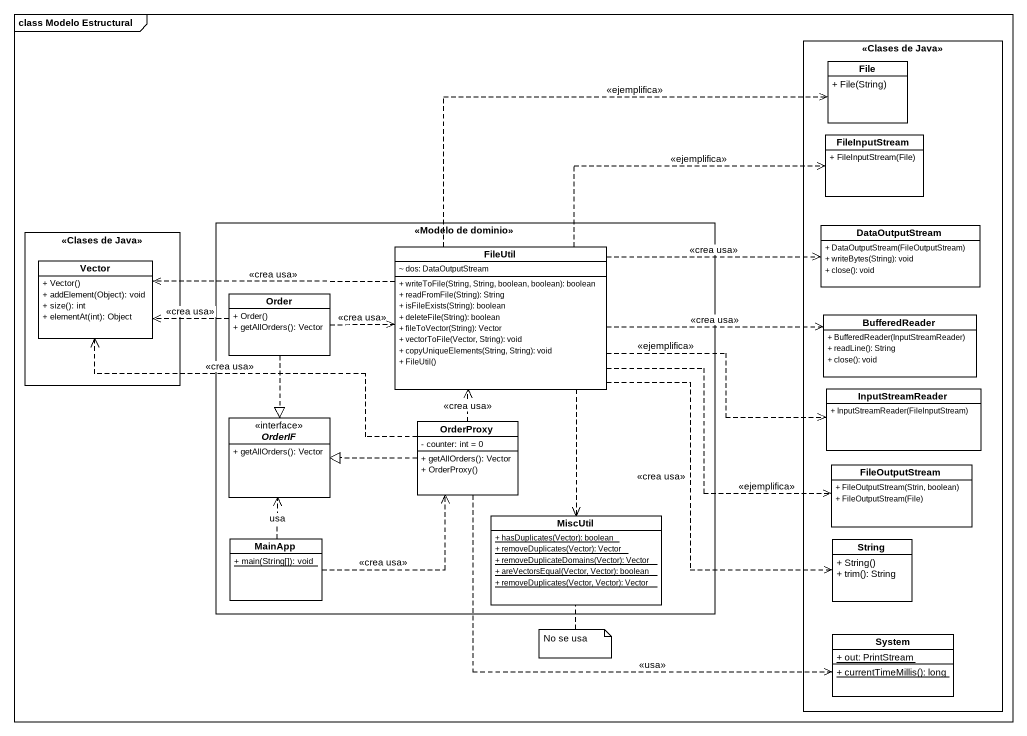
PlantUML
@startuml
mainframe class Modelo Estructural
hide circle
hide empty members
skinparam classAttributeIconSize 0
rectangle "<<Clases de Java>>" as Clases_de_Java {
  class "File" as File_ {
    + File(String)
  }
  class FileInputStream {
    + FileInputStream(File)
  }
  class DataOutputStream {
    + DataOutputStream(FileOutputStream)
    + writeBytes(String): void
    + close(): void
  }
  class BufferedReader {
    + BufferedReader(InputStreamReader)
    + readLine(): String
    + close(): void
  }
  class InputStreamReader {
    + InputStreamReader(FileInputStream)
  }
  class FileOutputStream {
    + FileOutputStream(Strin, boolean)
    + FileOutputStream(File)
  }
  class String {
    + String()
    + trim(): String
  }
  class System {
    {static} + out: PrintStream
    {static} + currentTimeMillis(): long
  }
}
rectangle "<<Clases de Java>>" as Clases_de_Java_2 {
  class Vector {
    + Vector()
    + addElement(Object): void
    + size(): int
    + elementAt(int): Object
  }
}
rectangle "<<Modelo de dominio>>" as Modelo_de_dominio {
  class FileUtil {
    ~ dos: DataOutputStream
    + writeToFile(String, String, boolean, boolean): boolean
    + readFromFile(String): String
    + isFileExists(String): boolean
    + deleteFile(String): boolean
    + fileToVector(String): Vector
    + vectorToFile(Vector, String): void
    + copyUniqueElements(String, String): void
    + FileUtil()
  }
  class Order {
    + Order()
    + getAllOrders(): Vector
  }
  interface OrderIF <<interface>> {
    + getAllOrders(): Vector
  }
  class OrderProxy {
    - counter: int = 0
    + getAllOrders(): Vector
    + OrderProxy()
  }
  class MiscUtil {
    {static} + hasDuplicates(Vector): boolean
    {static} + removeDuplicates(Vector): Vector
    {static} + removeDuplicateDomains(Vector): Vector
    {static} + areVectorsEqual(Vector, Vector): boolean
    {static} + removeDuplicates(Vector, Vector): Vector
  }
  class MainApp {
    {static} + main(String[]): void
  }
}
FileUtil .up.> File_ : <<ejemplifica>>
FileUtil .right.> FileInputStream : <<ejemplifica>>
FileUtil .right.> DataOutputStream : <<crea usa>>
FileUtil .left.> Vector : <<crea usa>>
FileUtil .right.> BufferedReader : <<crea usa>>
FileUtil .right.> InputStreamReader : <<ejemplifica>>
FileUtil .right.> FileOutputStream : <<ejemplifica>>
FileUtil ..> MiscUtil
FileUtil ..> String : <<crea usa>>
Order .left.> Vector : <<crea usa>>
Order .right.> FileUtil : <<crea usa>>
Order ..|> OrderIF
OrderProxy .left.> Vector : <<crea usa>>
OrderProxy .up.> FileUtil : <<crea usa>>
OrderProxy .left.|> OrderIF
OrderProxy .right.> System : <<usa>>
MainApp .up.> OrderIF : usa
MainApp .right.> OrderProxy : <<crea usa>>
note bottom of MiscUtil : No se usa
@enduml
